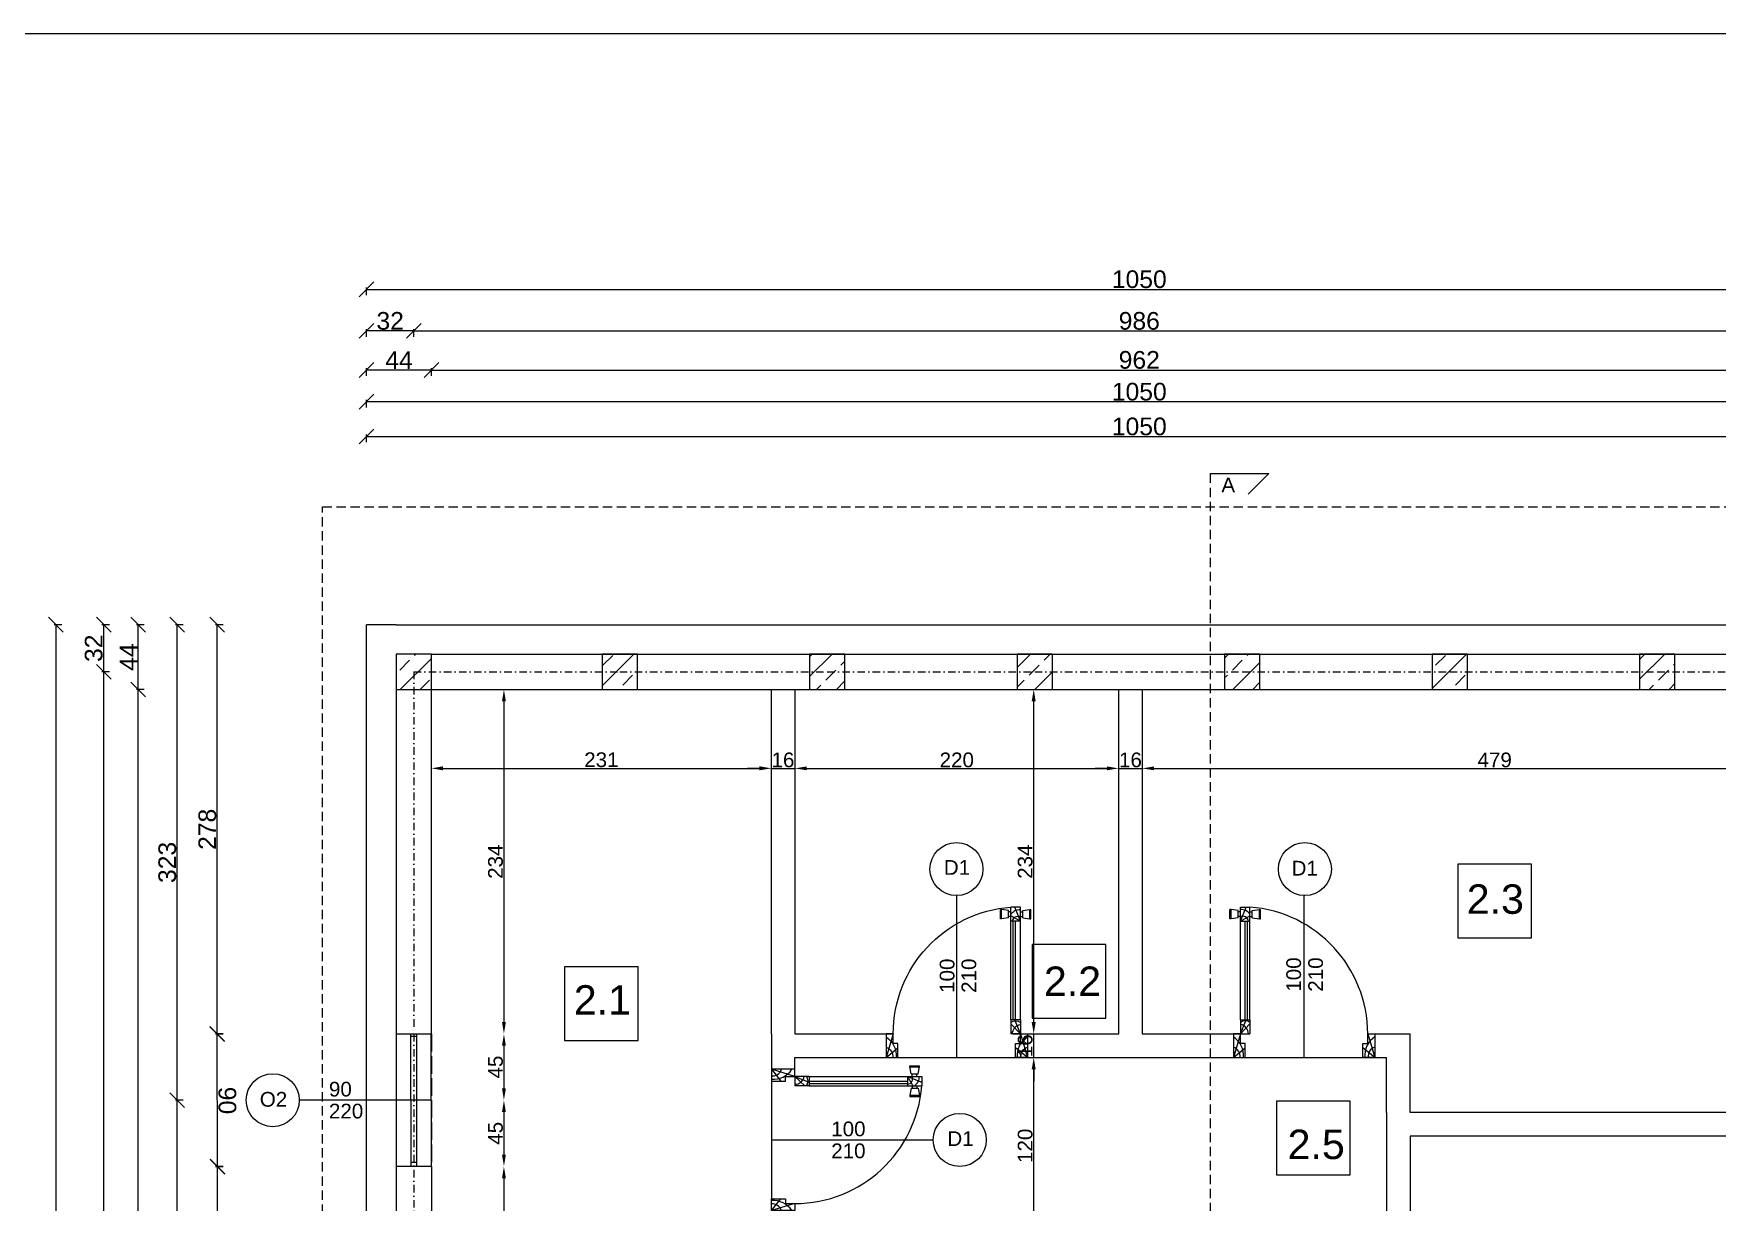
# Model space of a CAD drawing. Header units: millimetres. Extents: x -608 to 2171, y -318 to 1426.
# Drawn here: x 4 to 1148, y 632 to 1426 of the extents above; entities that cross this region are included whole.
import ezdxf

# ---------------------------------------------------------------- set-up
doc = ezdxf.new("R2010")
doc.units = ezdxf.units.MM
for name, pattern in [('ACAD_ISO02W100', [15, 12, -3]), ('DASHED2', [9.525, 6.35, -3.175]), ('KRESKAKROPKAX2', [50.8, 25.4, -12.7, 0, -12.7])]:
    doc.linetypes.add(name, pattern=pattern)
for name, color, linetype in [('Izolacja', 7, 'Continuous'), ('Przekrój', 7, 'Continuous'), ('Tabelka', 7, 'Continuous')]:
    doc.layers.add(name, color=color, linetype=linetype)
for name, color, linetype, lineweight in [('osie', 7, 'KRESKAKROPKAX2', 13), ('sciany', 7, 'Continuous', 18), ('stolarka', 255, 'Continuous', 13), ('Wewnetrzne', 7, 'Continuous', 13), ('wymiary', 201, 'Continuous', 13)]:
    doc.layers.add(name, color=color, linetype=linetype, lineweight=lineweight)
doc.styles.get("Standard").update_dxf_attribs({"font": 'arial.ttf'})
doc.dimstyles.new('ISO-25', dxfattribs={"dimtxt": 10, "dimasz": 8, "dimexe": 1.25, "dimexo": 0.625, "dimtad": 1, "dimdec": 0, "dimtxsty": 'Standard', "dimcen": 2.5, "dimadec": 0, "dimazin": 0, "dimtfac": 1, "dimtdec": 0, "dimtmove": 0, "dimatfit": 3, "dimfxl": 1, "dimarcsym": 0})
doc.dimstyles.new('wymiarowanie', dxfattribs={"dimtxt": 12, "dimasz": 10, "dimexe": 1.25, "dimexo": 0.625, "dimtad": 1, "dimdec": 0, "dimtxsty": 'Standard', "dimblk": 'OBLIQUE', "dimblk1": 'ARCHTICK', "dimblk2": 'OBLIQUE', "dimcen": 2.5, "dimadec": 0, "dimazin": 0, "dimtfac": 1, "dimtdec": 0, "dimtmove": 0, "dimatfit": 3, "dimldrblk": 'OBLIQUE', "dimfxl": 4, "dimfxlon": 1, "dimarcsym": 0})

# ---------------------------------------------------------------- blocks, each defined once
blk = doc.blocks.new('D-01-600')
for p, q in [((-15, 588.5), (-15, 628.5)), ((-10, 628.5), (-15, 628.5)), ((-10, 588.5), (-15, 588.5)), ((20, 623.5), (-10, 628.5)), ((-10, 588.5), (-10, 628.5)), ((20, 593.5), (-10, 588.5)), ((20, 593.5), (20, 623.5)), ((30, 618.5), (20, 618.5)), ((30, 598.5), (20, 598.5)), ((30, 638.5), (70, 638.5)), ((30, 578.5), (30, 638.5)), ((30, 578.5), (54.1, 638.5)), ((30, 578.5), (70, 601)), ((30, 160), (30, 578.5)), ((30, 578.5), (70, 578.5)), ((50, 160), (50, 578.5)), ((60, 160), (60, 578.5)), ((70, 578.5), (70, 638.5)), ((70, 618.5), (80, 618.5)), ((70, 598.5), (80, 598.5)), ((70, 160), (70, 578.5)), ((80, 623.5), (110, 628.5)), ((80, 593.5), (80, 623.5)), ((80, 593.5), (110, 588.5)), ((110, 588.5), (110, 628.5)), ((110, 628.5), (115, 628.5)), ((110, 588.5), (115, 588.5)), ((115, 588.5), (115, 628.5)), ((30, 160), (70, 160)), ((30, 160), (30, 100)), ((30, 100), (54.1, 160)), ((70, 160), (70, 100)), ((30, 100), (0, 0)), ((30, 100), (70, 142.5)), ((30, 100), (70, 100)), ((570, 100), (600, 0)), ((0, 0), (50, 40.7)), ((600, 0), (550, 40.7))]:
    blk.add_line(p, q)
for points in [[(30, 60), (30, 100), (0, 100), (0, 0), (50, 0), (50, 60)], [(570, 60), (570, 100), (600, 100), (600, 0), (550, 0), (550, 60)]]:
    blk.add_lwpolyline(points, close=True)
for centre, radius, start, end in [((34.1, 585.9), 42, 31.3101, 95.62688), ((39.4, 576), 24.2, 6.04182, 112.89369), ((30, 100), 540, 0, 85.75198), ((50, 121.4), 34.3, 54.32716, 125.75666), ((-53.7, 7.7), 96.3, 355.39216, 56.0902), ((24.1, 100.8), 39.4, 358.8582, 81.3705), ((653.7, 7.7), 96.3, 123.9098, 184.60784), ((-12.7, 4.4), 41, 353.86117, 71.95721), ((612.7, 4.4), 41, 108.04279, 186.13883)]:
    blk.add_arc(centre, radius, start, end)
blk = doc.blocks.new('_Oblique')
at = {"color": 0, "linetype": 'ByBlock', "lineweight": -2}
blk.add_line((-0.5, -0.5), (0.5, 0.5), dxfattribs=at)
blk = doc.blocks.new('*D12')
at = {"layer": 'Defpoints', "color": 0, "transparency": 16777216}
for p in [(230.1, 1024.4), (19, 180.4), (230.1, 180.4)]:
    blk.add_point(p, dxfattribs=at)
at = {"layer": 'wymiary', "color": 0, "lineweight": -2, "transparency": 16777216}
for p, q in [((23, 1024.4), (17.7, 1024.4)), ((19, 1024.4), (19, 180.4)), ((23, 180.4), (17.7, 180.4))]:
    blk.add_line(p, q, dxfattribs=at)
at = {"layer": 'wymiary', "color": 0, "lineweight": -2, "transparency": 16777216, "xscale": 10, "yscale": 10, "zscale": 10}
for p, rotation in [((19, 1024.4), 90), ((19, 180.4), 270)]:
    blk.add_blockref('_Oblique', p, dxfattribs=dict(at, rotation=rotation))
at = {"layer": 'wymiary', "color": 0, "lineweight": 13, "transparency": 16777216, "insert": (12.2, 602.4), "char_height": 12, "attachment_point": 5, "rotation": 90}
blk.add_mtext('844', dxfattribs=at)
blk = doc.blocks.new('_ArchTick')
at = {"color": 0, "linetype": 'ByBlock', "const_width": 0.15}
blk.add_lwpolyline([(-0.5, -0.5), (0.5, 0.5)], dxfattribs=at)
blk = doc.blocks.new('*D14')
at = {"layer": 'Defpoints', "color": 0, "transparency": 16777216}
for p in [(51.5, 992.4), (262.1, 992.4), (262.1, 212.4)]:
    blk.add_point(p, dxfattribs=at)
at = {"layer": 'wymiary', "color": 0, "lineweight": -2, "transparency": 16777216}
for p, q in [((55.5, 992.4), (50.2, 992.4)), ((51.5, 212.4), (51.5, 992.4)), ((55.5, 212.4), (50.2, 212.4))]:
    blk.add_line(p, q, dxfattribs=at)
at = {"layer": 'wymiary', "color": 0, "lineweight": -2, "transparency": 16777216, "xscale": 10, "yscale": 10, "zscale": 10}
for p, rotation in [((51.5, 992.4), 90), ((51.5, 212.4), 270)]:
    blk.add_blockref('_Oblique', p, dxfattribs=dict(at, rotation=rotation))
at = {"layer": 'wymiary', "color": 0, "lineweight": 13, "transparency": 16777216, "insert": (44.7, 602.4), "char_height": 12, "attachment_point": 5, "rotation": 90}
blk.add_mtext('780', dxfattribs=at)
blk = doc.blocks.new('*D15')
at = {"layer": 'Defpoints', "color": 0, "transparency": 16777216}
for p in [(51.5, 1024.4), (262.1, 1024.4), (262.1, 992.4)]:
    blk.add_point(p, dxfattribs=at)
at = {"layer": 'wymiary', "color": 0, "lineweight": -2, "transparency": 16777216}
for p, q in [((55.5, 1024.4), (50.2, 1024.4)), ((51.5, 992.4), (51.5, 1024.4)), ((55.5, 992.4), (50.2, 992.4))]:
    blk.add_line(p, q, dxfattribs=at)
at = {"layer": 'wymiary', "color": 0, "lineweight": -2, "transparency": 16777216, "xscale": 10, "yscale": 10, "zscale": 10}
for p, rotation in [((51.5, 1024.4), 90), ((51.5, 992.4), 270)]:
    blk.add_blockref('_Oblique', p, dxfattribs=dict(at, rotation=rotation))
at = {"layer": 'wymiary', "color": 0, "lineweight": 13, "transparency": 16777216, "insert": (44.7, 1008.4), "char_height": 12, "attachment_point": 5, "rotation": 90}
blk.add_mtext('32', dxfattribs=at)
blk = doc.blocks.new('*D17')
at = {"layer": 'Defpoints', "color": 0, "transparency": 16777216}
for p in [(74.9, 980.4), (274.1, 980.4), (274.1, 224.4)]:
    blk.add_point(p, dxfattribs=at)
at = {"layer": 'wymiary', "color": 0, "lineweight": -2, "transparency": 16777216}
for p, q in [((78.9, 980.4), (73.7, 980.4)), ((74.9, 224.4), (74.9, 980.4)), ((78.9, 224.4), (73.7, 224.4))]:
    blk.add_line(p, q, dxfattribs=at)
at = {"layer": 'wymiary', "color": 0, "lineweight": -2, "transparency": 16777216, "xscale": 10, "yscale": 10, "zscale": 10}
for p, rotation in [((74.9, 980.4), 90), ((74.9, 224.4), 270)]:
    blk.add_blockref('_Oblique', p, dxfattribs=dict(at, rotation=rotation))
at = {"layer": 'wymiary', "color": 0, "lineweight": 13, "transparency": 16777216, "insert": (68.1, 602.4), "char_height": 12, "attachment_point": 5, "rotation": 90}
blk.add_mtext('756', dxfattribs=at)
blk = doc.blocks.new('*D18')
at = {"layer": 'Defpoints', "color": 0, "transparency": 16777216}
for p in [(74.9, 1024.4), (274.1, 1024.4), (274.1, 980.4)]:
    blk.add_point(p, dxfattribs=at)
at = {"layer": 'wymiary', "color": 0, "lineweight": -2, "transparency": 16777216}
for p, q in [((78.9, 1024.4), (73.7, 1024.4)), ((74.9, 980.4), (74.9, 1024.4)), ((78.9, 980.4), (73.7, 980.4))]:
    blk.add_line(p, q, dxfattribs=at)
at = {"layer": 'wymiary', "color": 0, "lineweight": -2, "transparency": 16777216, "xscale": 10, "yscale": 10, "zscale": 10}
for p, rotation in [((74.9, 1024.4), 90), ((74.9, 980.4), 270)]:
    blk.add_blockref('_Oblique', p, dxfattribs=dict(at, rotation=rotation))
at = {"layer": 'wymiary', "color": 0, "lineweight": 13, "transparency": 16777216, "insert": (68.3, 1002.4), "char_height": 12, "attachment_point": 5, "rotation": 90}
blk.add_mtext('44', dxfattribs=at)
blk = doc.blocks.new('*D20')
at = {"layer": 'Defpoints', "color": 0, "transparency": 16777216}
for p in [(101.4, 701.4), (274, 701.4), (274, 421.4)]:
    blk.add_point(p, dxfattribs=at)
at = {"layer": 'wymiary', "color": 0, "lineweight": -2, "transparency": 16777216}
for p, q in [((105.4, 701.4), (100.2, 701.4)), ((101.4, 421.4), (101.4, 701.4)), ((105.4, 421.4), (100.2, 421.4))]:
    blk.add_line(p, q, dxfattribs=at)
at = {"layer": 'wymiary', "color": 0, "lineweight": -2, "transparency": 16777216, "xscale": 10, "yscale": 10, "zscale": 10}
for p, rotation in [((101.4, 701.4), 90), ((101.4, 421.4), 270)]:
    blk.add_blockref('_Oblique', p, dxfattribs=dict(at, rotation=rotation))
at = {"layer": 'wymiary', "color": 0, "lineweight": 13, "transparency": 16777216, "insert": (94.7, 561.4), "char_height": 12, "attachment_point": 5, "rotation": 90}
blk.add_mtext('280', dxfattribs=at)
blk = doc.blocks.new('*D21')
at = {"layer": 'Defpoints', "color": 0, "transparency": 16777216}
for p in [(101.4, 1024.4), (274, 1024.4), (274, 701.4)]:
    blk.add_point(p, dxfattribs=at)
at = {"layer": 'wymiary', "color": 0, "lineweight": -2, "transparency": 16777216}
for p, q in [((105.4, 1024.4), (100.2, 1024.4)), ((101.4, 701.4), (101.4, 1024.4)), ((105.4, 701.4), (100.2, 701.4))]:
    blk.add_line(p, q, dxfattribs=at)
at = {"layer": 'wymiary', "color": 0, "lineweight": -2, "transparency": 16777216, "xscale": 10, "yscale": 10, "zscale": 10}
for p, rotation in [((101.4, 1024.4), 90), ((101.4, 701.4), 270)]:
    blk.add_blockref('_Oblique', p, dxfattribs=dict(at, rotation=rotation))
at = {"layer": 'wymiary', "color": 0, "lineweight": 13, "transparency": 16777216, "insert": (94.7, 862.9), "char_height": 12, "attachment_point": 5, "rotation": 90}
blk.add_mtext('323', dxfattribs=at)
blk = doc.blocks.new('*D24')
at = {"layer": 'Defpoints', "color": 0, "transparency": 16777216}
for p in [(128.7, 656.4), (274.1, 656.4), (274.1, 501.4)]:
    blk.add_point(p, dxfattribs=at)
at = {"layer": 'wymiary', "color": 0, "lineweight": -2, "transparency": 16777216}
for p, q in [((132.7, 656.4), (127.5, 656.4)), ((128.7, 501.4), (128.7, 656.4)), ((132.7, 501.4), (127.5, 501.4))]:
    blk.add_line(p, q, dxfattribs=at)
at = {"layer": 'wymiary', "color": 0, "lineweight": -2, "transparency": 16777216, "xscale": 10, "yscale": 10, "zscale": 10}
for p, rotation in [((128.7, 656.4), 90), ((128.7, 501.4), 270)]:
    blk.add_blockref('_Oblique', p, dxfattribs=dict(at, rotation=rotation))
at = {"layer": 'wymiary', "color": 0, "lineweight": 13, "transparency": 16777216, "insert": (122, 578.9), "char_height": 12, "attachment_point": 5, "rotation": 90}
blk.add_mtext('155', dxfattribs=at)
blk = doc.blocks.new('*D25')
at = {"layer": 'Defpoints', "color": 0, "transparency": 16777216}
for p in [(128.6, 746.2), (274, 746.4), (274.1, 656.4)]:
    blk.add_point(p, dxfattribs=at)
at = {"layer": 'wymiary', "color": 0, "lineweight": -2, "transparency": 16777216}
for p, q in [((132.6, 746.2), (127.4, 746.2)), ((128.7, 656.2), (128.6, 746.2)), ((132.7, 656.2), (127.5, 656.2))]:
    blk.add_line(p, q, dxfattribs=at)
at = {"layer": 'wymiary', "color": 0, "lineweight": -2, "transparency": 16777216, "xscale": 10, "yscale": 10, "zscale": 10}
for p, rotation in [((128.6, 746.2), 90.07435450193408), ((128.7, 656.2), 270.0743545019341)]:
    blk.add_blockref('_Oblique', p, dxfattribs=dict(at, rotation=rotation))
at = {"layer": 'wymiary', "color": 0, "lineweight": 13, "transparency": 16777216, "insert": (135.4, 701.2), "char_height": 12, "attachment_point": 5, "rotation": 270.0744}
blk.add_mtext('90', dxfattribs=at)
blk = doc.blocks.new('*D26')
at = {"layer": 'Defpoints', "color": 0, "transparency": 16777216}
for p in [(128.6, 1024.4), (274, 1024.4), (274, 746.4)]:
    blk.add_point(p, dxfattribs=at)
at = {"layer": 'wymiary', "color": 0, "lineweight": -2, "transparency": 16777216}
for p, q in [((132.6, 1024.4), (127.4, 1024.4)), ((128.6, 746.4), (128.6, 1024.4)), ((132.6, 746.4), (127.4, 746.4))]:
    blk.add_line(p, q, dxfattribs=at)
at = {"layer": 'wymiary', "color": 0, "lineweight": -2, "transparency": 16777216, "xscale": 10, "yscale": 10, "zscale": 10}
for p, rotation in [((128.6, 1024.4), 90), ((128.6, 746.4), 270)]:
    blk.add_blockref('_Oblique', p, dxfattribs=dict(at, rotation=rotation))
at = {"layer": 'wymiary', "color": 0, "lineweight": 13, "transparency": 16777216, "insert": (121.9, 885.4), "char_height": 12, "attachment_point": 5, "rotation": 90}
blk.add_mtext('278', dxfattribs=at)
blk = doc.blocks.new('*D58')
at = {"layer": 'Defpoints', "color": 0, "transparency": 16777216}
for p in [(1280.1, 1252.2), (230.1, 1024.4), (1280.1, 1024.4)]:
    blk.add_point(p, dxfattribs=at)
at = {"layer": 'wymiary', "color": 0, "lineweight": -2, "transparency": 16777216}
for p, q in [((230.1, 1248.2), (230.1, 1253.5)), ((230.1, 1252.2), (1280.1, 1252.2)), ((1280.1, 1248.2), (1280.1, 1253.5))]:
    blk.add_line(p, q, dxfattribs=at)
at = {"layer": 'wymiary', "color": 0, "lineweight": -2, "transparency": 16777216, "xscale": 10, "yscale": 10, "zscale": 10, "rotation": 180}
blk.add_blockref('_Oblique', (230.1, 1252.2), dxfattribs=at)
at = {"layer": 'wymiary', "color": 0, "lineweight": -2, "transparency": 16777216, "xscale": 10, "yscale": 10, "zscale": 10}
blk.add_blockref('_Oblique', (1280.1, 1252.2), dxfattribs=at)
at = {"layer": 'wymiary', "color": 0, "lineweight": 13, "transparency": 16777216, "insert": (755.1, 1259), "char_height": 12, "attachment_point": 5}
blk.add_mtext('1050', dxfattribs=at)
blk = doc.blocks.new('*D59')
at = {"layer": 'Defpoints', "color": 0, "transparency": 16777216}
for p in [(230.1, 1224), (230.1, 992.4), (262.1, 992.4)]:
    blk.add_point(p, dxfattribs=at)
at = {"layer": 'wymiary', "color": 0, "lineweight": -2, "transparency": 16777216}
for p, q in [((230.1, 1220), (230.1, 1225.2)), ((262.1, 1220), (262.1, 1225.2)), ((262.1, 1224), (230.1, 1224))]:
    blk.add_line(p, q, dxfattribs=at)
at = {"layer": 'wymiary', "color": 0, "lineweight": -2, "transparency": 16777216, "xscale": 10, "yscale": 10, "zscale": 10, "rotation": 180}
blk.add_blockref('_Oblique', (230.1, 1224), dxfattribs=at)
at = {"layer": 'wymiary', "color": 0, "lineweight": -2, "transparency": 16777216, "xscale": 10, "yscale": 10, "zscale": 10}
blk.add_blockref('_Oblique', (262.1, 1224), dxfattribs=at)
at = {"layer": 'wymiary', "color": 0, "lineweight": 13, "transparency": 16777216, "insert": (246.1, 1230.7), "char_height": 12, "attachment_point": 5}
blk.add_mtext('32', dxfattribs=at)
blk = doc.blocks.new('*D60')
at = {"layer": 'Defpoints', "color": 0, "transparency": 16777216}
for p in [(1248.1, 1224), (262.1, 992.4), (1248.1, 992.4)]:
    blk.add_point(p, dxfattribs=at)
at = {"layer": 'wymiary', "color": 0, "lineweight": -2, "transparency": 16777216}
for p, q in [((262.1, 1220), (262.1, 1225.2)), ((1248.1, 1220), (1248.1, 1225.2)), ((262.1, 1224), (1248.1, 1224))]:
    blk.add_line(p, q, dxfattribs=at)
at = {"layer": 'wymiary', "color": 0, "lineweight": -2, "transparency": 16777216, "xscale": 10, "yscale": 10, "zscale": 10, "rotation": 180}
blk.add_blockref('_Oblique', (262.1, 1224), dxfattribs=at)
at = {"layer": 'wymiary', "color": 0, "lineweight": -2, "transparency": 16777216, "xscale": 10, "yscale": 10, "zscale": 10}
blk.add_blockref('_Oblique', (1248.1, 1224), dxfattribs=at)
at = {"layer": 'wymiary', "color": 0, "lineweight": 13, "transparency": 16777216, "insert": (755.1, 1230.7), "char_height": 12, "attachment_point": 5}
blk.add_mtext('986', dxfattribs=at)
blk = doc.blocks.new('*D62')
at = {"layer": 'Defpoints', "color": 0, "transparency": 16777216}
for p in [(230.1, 1197.4), (230.1, 980.4), (274.1, 980.4)]:
    blk.add_point(p, dxfattribs=at)
at = {"layer": 'wymiary', "color": 0, "lineweight": -2, "transparency": 16777216}
for p, q in [((230.1, 1193.4), (230.1, 1198.7)), ((274.1, 1197.4), (230.1, 1197.4)), ((274.1, 1193.4), (274.1, 1198.7))]:
    blk.add_line(p, q, dxfattribs=at)
at = {"layer": 'wymiary', "color": 0, "lineweight": -2, "transparency": 16777216, "xscale": 10, "yscale": 10, "zscale": 10, "rotation": 180}
blk.add_blockref('_Oblique', (230.1, 1197.4), dxfattribs=at)
at = {"layer": 'wymiary', "color": 0, "lineweight": -2, "transparency": 16777216, "xscale": 10, "yscale": 10, "zscale": 10}
blk.add_blockref('_Oblique', (274.1, 1197.4), dxfattribs=at)
at = {"layer": 'wymiary', "color": 0, "lineweight": 13, "transparency": 16777216, "insert": (252.1, 1204.1), "char_height": 12, "attachment_point": 5}
blk.add_mtext('44', dxfattribs=at)
blk = doc.blocks.new('*D63')
at = {"layer": 'Defpoints', "color": 0, "transparency": 16777216}
for p in [(1236.1, 1197.4), (274.1, 980.4), (1236.1, 980.4)]:
    blk.add_point(p, dxfattribs=at)
at = {"layer": 'wymiary', "color": 0, "lineweight": -2, "transparency": 16777216}
for p, q in [((274.1, 1193.4), (274.1, 1198.7)), ((274.1, 1197.4), (1236.1, 1197.4)), ((1236.1, 1193.4), (1236.1, 1198.7))]:
    blk.add_line(p, q, dxfattribs=at)
at = {"layer": 'wymiary', "color": 0, "lineweight": -2, "transparency": 16777216, "xscale": 10, "yscale": 10, "zscale": 10, "rotation": 180}
blk.add_blockref('_Oblique', (274.1, 1197.4), dxfattribs=at)
at = {"layer": 'wymiary', "color": 0, "lineweight": -2, "transparency": 16777216, "xscale": 10, "yscale": 10, "zscale": 10}
blk.add_blockref('_Oblique', (1236.1, 1197.4), dxfattribs=at)
at = {"layer": 'wymiary', "color": 0, "lineweight": 13, "transparency": 16777216, "insert": (755.1, 1204.2), "char_height": 12, "attachment_point": 5}
blk.add_mtext('962', dxfattribs=at)
blk = doc.blocks.new('*D65')
at = {"layer": 'Defpoints', "color": 0, "transparency": 16777216}
for p in [(1280.1, 1175.9), (230.1, 1024.4), (1280.1, 1024.4)]:
    blk.add_point(p, dxfattribs=at)
at = {"layer": 'wymiary', "color": 0, "lineweight": -2, "transparency": 16777216}
for p, q in [((230.1, 1171.9), (230.1, 1177.1)), ((230.1, 1175.9), (1280.1, 1175.9)), ((1280.1, 1171.9), (1280.1, 1177.1))]:
    blk.add_line(p, q, dxfattribs=at)
at = {"layer": 'wymiary', "color": 0, "lineweight": -2, "transparency": 16777216, "xscale": 10, "yscale": 10, "zscale": 10, "rotation": 180}
blk.add_blockref('_Oblique', (230.1, 1175.9), dxfattribs=at)
at = {"layer": 'wymiary', "color": 0, "lineweight": -2, "transparency": 16777216, "xscale": 10, "yscale": 10, "zscale": 10}
blk.add_blockref('_Oblique', (1280.1, 1175.9), dxfattribs=at)
at = {"layer": 'wymiary', "color": 0, "lineweight": 13, "transparency": 16777216, "insert": (755.1, 1182.6), "char_height": 12, "attachment_point": 5}
blk.add_mtext('1050', dxfattribs=at)
blk = doc.blocks.new('*D66')
at = {"layer": 'Defpoints', "color": 0, "transparency": 16777216}
for p in [(1280.1, 1152.3), (230.1, 1024.4), (1280.1, 1024.4)]:
    blk.add_point(p, dxfattribs=at)
at = {"layer": 'wymiary', "color": 0, "lineweight": -2, "transparency": 16777216}
for p, q in [((230.1, 1148.3), (230.1, 1153.5)), ((230.1, 1152.3), (1280.1, 1152.3)), ((1280.1, 1148.3), (1280.1, 1153.5))]:
    blk.add_line(p, q, dxfattribs=at)
at = {"layer": 'wymiary', "color": 0, "lineweight": -2, "transparency": 16777216, "xscale": 10, "yscale": 10, "zscale": 10, "rotation": 180}
blk.add_blockref('_Oblique', (230.1, 1152.3), dxfattribs=at)
at = {"layer": 'wymiary', "color": 0, "lineweight": -2, "transparency": 16777216, "xscale": 10, "yscale": 10, "zscale": 10}
blk.add_blockref('_Oblique', (1280.1, 1152.3), dxfattribs=at)
at = {"layer": 'wymiary', "color": 0, "lineweight": 13, "transparency": 16777216, "insert": (755.1, 1159), "char_height": 12, "attachment_point": 5}
blk.add_mtext('1050', dxfattribs=at)
blk = doc.blocks.new('*D67')
at = {"layer": 'Defpoints', "color": 0, "transparency": 16777216}
for p in [(274.1, 980.4), (505.1, 980.4), (505.1, 926.8)]:
    blk.add_point(p, dxfattribs=at)
at = {"layer": 'wymiary', "color": 0, "lineweight": -2, "transparency": 16777216}
blk.add_line((282.1, 926.8), (497.1, 926.8), dxfattribs=at)
at = {"layer": 'wymiary', "color": 0, "transparency": 16777216}
for points in [[(282.1, 928.2), (282.1, 925.5), (274.1, 926.8)], [(497.1, 928.2), (497.1, 925.5), (505.1, 926.8)]]:
    blk.add_solid(points, dxfattribs=at)
at = {"layer": 'wymiary', "color": 0, "lineweight": 13, "transparency": 16777216, "insert": (389.6, 932.6), "char_height": 10, "attachment_point": 5}
blk.add_mtext('231', dxfattribs=at)
blk = doc.blocks.new('*D68')
at = {"layer": 'Defpoints', "color": 0, "transparency": 16777216}
for p in [(504.9, 926.8), (521.1, 926.8), (521.1, 925.6)]:
    blk.add_point(p, dxfattribs=at)
at = {"layer": 'wymiary', "color": 0, "lineweight": -2, "transparency": 16777216}
for p, q in [((496.9, 926.8), (488.9, 926.8)), ((504.9, 926.8), (521.1, 926.8)), ((529.1, 926.8), (537.1, 926.8))]:
    blk.add_line(p, q, dxfattribs=at)
at = {"layer": 'wymiary', "color": 0, "transparency": 16777216}
for points in [[(496.9, 928.1), (496.9, 925.5), (504.9, 926.8)], [(529.1, 928.1), (529.1, 925.5), (521.1, 926.8)]]:
    blk.add_solid(points, dxfattribs=at)
at = {"layer": 'wymiary', "color": 0, "lineweight": 13, "transparency": 16777216, "insert": (513, 932.5), "char_height": 10, "attachment_point": 5}
blk.add_mtext('16', dxfattribs=at)
blk = doc.blocks.new('*D69')
at = {"layer": 'Defpoints', "color": 0, "transparency": 16777216}
for p in [(521.1, 926.8), (741.1, 926.8), (741.1, 926.8)]:
    blk.add_point(p, dxfattribs=at)
at = {"layer": 'wymiary', "color": 0, "lineweight": -2, "transparency": 16777216}
blk.add_line((529.1, 926.8), (733.1, 926.8), dxfattribs=at)
at = {"layer": 'wymiary', "color": 0, "transparency": 16777216}
for points in [[(529.1, 928.1), (529.1, 925.5), (521.1, 926.8)], [(733.1, 928.1), (733.1, 925.5), (741.1, 926.8)]]:
    blk.add_solid(points, dxfattribs=at)
at = {"layer": 'wymiary', "color": 0, "lineweight": 13, "transparency": 16777216, "insert": (631.1, 932.5), "char_height": 10, "attachment_point": 5}
blk.add_mtext('220', dxfattribs=at)
blk = doc.blocks.new('*D70')
at = {"layer": 'Defpoints', "color": 0, "transparency": 16777216}
for p in [(741.1, 926.8), (757.1, 926.8), (757.1, 926.8)]:
    blk.add_point(p, dxfattribs=at)
at = {"layer": 'wymiary', "color": 0, "lineweight": -2, "transparency": 16777216}
for p, q in [((733.1, 926.8), (725.1, 926.8)), ((741.1, 926.8), (757.1, 926.8)), ((765.1, 926.8), (773.1, 926.8))]:
    blk.add_line(p, q, dxfattribs=at)
at = {"layer": 'wymiary', "color": 0, "transparency": 16777216}
for points in [[(733.1, 928.1), (733.1, 925.5), (741.1, 926.8)], [(765.1, 928.1), (765.1, 925.5), (757.1, 926.8)]]:
    blk.add_solid(points, dxfattribs=at)
at = {"layer": 'wymiary', "color": 0, "lineweight": 13, "transparency": 16777216, "insert": (749.1, 932.5), "char_height": 10, "attachment_point": 5}
blk.add_mtext('16', dxfattribs=at)
blk = doc.blocks.new('*D71')
at = {"layer": 'Defpoints', "color": 0, "transparency": 16777216}
for p in [(757.1, 926.8), (1236.1, 926.8), (1236.1, 926.8)]:
    blk.add_point(p, dxfattribs=at)
at = {"layer": 'wymiary', "color": 0, "lineweight": -2, "transparency": 16777216}
blk.add_line((765.1, 926.8), (1228.1, 926.8), dxfattribs=at)
at = {"layer": 'wymiary', "color": 0, "transparency": 16777216}
for points in [[(765.1, 928.1), (765.1, 925.5), (757.1, 926.8)], [(1228.1, 928.1), (1228.1, 925.5), (1236.1, 926.8)]]:
    blk.add_solid(points, dxfattribs=at)
at = {"layer": 'wymiary', "color": 0, "lineweight": 13, "transparency": 16777216, "insert": (996.6, 932.5), "char_height": 10, "attachment_point": 5}
blk.add_mtext('479', dxfattribs=at)
blk = doc.blocks.new('*D72')
at = {"layer": 'Defpoints', "color": 0, "transparency": 16777216}
for p in [(274.1, 980.4), (274.1, 746.4), (323.4, 746.4)]:
    blk.add_point(p, dxfattribs=at)
at = {"layer": 'wymiary', "color": 0, "lineweight": -2, "transparency": 16777216}
blk.add_line((323.4, 972.4), (323.4, 754.4), dxfattribs=at)
at = {"layer": 'wymiary', "color": 0, "transparency": 16777216}
for points in [[(322.1, 972.4), (324.7, 972.4), (323.4, 980.4)], [(322.1, 754.4), (324.7, 754.4), (323.4, 746.4)]]:
    blk.add_solid(points, dxfattribs=at)
at = {"layer": 'wymiary', "color": 0, "lineweight": 13, "transparency": 16777216, "insert": (317.7, 863.4), "char_height": 10, "attachment_point": 5, "rotation": 90}
blk.add_mtext('234', dxfattribs=at)
blk = doc.blocks.new('*D73')
at = {"layer": 'Defpoints', "color": 0, "transparency": 16777216}
for p in [(274, 746.4), (274, 701.4), (323.4, 701.4)]:
    blk.add_point(p, dxfattribs=at)
at = {"layer": 'wymiary', "color": 0, "lineweight": -2, "transparency": 16777216}
blk.add_line((323.4, 738.4), (323.4, 709.4), dxfattribs=at)
at = {"layer": 'wymiary', "color": 0, "transparency": 16777216}
for points in [[(322.1, 738.4), (324.7, 738.4), (323.4, 746.4)], [(322.1, 709.4), (324.7, 709.4), (323.4, 701.4)]]:
    blk.add_solid(points, dxfattribs=at)
at = {"layer": 'wymiary', "color": 0, "lineweight": 13, "transparency": 16777216, "insert": (317.7, 723.9), "char_height": 10, "attachment_point": 5, "rotation": 90}
blk.add_mtext('45', dxfattribs=at)
blk = doc.blocks.new('*D74')
at = {"layer": 'Defpoints', "color": 0, "transparency": 16777216}
for p in [(274, 701.4), (274, 656.4), (323.4, 656.4)]:
    blk.add_point(p, dxfattribs=at)
at = {"layer": 'wymiary', "color": 0, "lineweight": -2, "transparency": 16777216}
blk.add_line((323.4, 693.4), (323.4, 664.4), dxfattribs=at)
at = {"layer": 'wymiary', "color": 0, "transparency": 16777216}
for points in [[(322.1, 693.4), (324.7, 693.4), (323.4, 701.4)], [(322.1, 664.4), (324.7, 664.4), (323.4, 656.4)]]:
    blk.add_solid(points, dxfattribs=at)
at = {"layer": 'wymiary', "color": 0, "lineweight": 13, "transparency": 16777216, "insert": (317.7, 678.9), "char_height": 10, "attachment_point": 5, "rotation": 90}
blk.add_mtext('45', dxfattribs=at)
blk = doc.blocks.new('*D75')
at = {"layer": 'Defpoints', "color": 0, "transparency": 16777216}
for p in [(323.4, 656.4), (323.4, 553.4), (323.4, 553.4)]:
    blk.add_point(p, dxfattribs=at)
at = {"layer": 'wymiary', "color": 0, "lineweight": -2, "transparency": 16777216}
blk.add_line((323.4, 648.4), (323.4, 561.4), dxfattribs=at)
at = {"layer": 'wymiary', "color": 0, "transparency": 16777216}
for points in [[(322.1, 648.4), (324.7, 648.4), (323.4, 656.4)], [(322.1, 561.4), (324.7, 561.4), (323.4, 553.4)]]:
    blk.add_solid(points, dxfattribs=at)
at = {"layer": 'wymiary', "color": 0, "lineweight": 13, "transparency": 16777216, "insert": (317.7, 604.9), "char_height": 10, "attachment_point": 5, "rotation": 90}
blk.add_mtext('103', dxfattribs=at)
blk = doc.blocks.new('*D98')
at = {"layer": 'Defpoints', "color": 0, "transparency": 16777216}
for p in [(683.4, 730.4), (683.4, 730.4), (683.4, 610.4)]:
    blk.add_point(p, dxfattribs=at)
at = {"layer": 'wymiary', "color": 0, "lineweight": -2, "transparency": 16777216}
blk.add_line((683.4, 618.4), (683.4, 722.4), dxfattribs=at)
at = {"layer": 'wymiary', "color": 0, "transparency": 16777216}
for points in [[(682, 722.4), (684.7, 722.4), (683.4, 730.4)], [(682, 618.4), (684.7, 618.4), (683.4, 610.4)]]:
    blk.add_solid(points, dxfattribs=at)
at = {"layer": 'wymiary', "color": 0, "lineweight": 13, "transparency": 16777216, "insert": (677.6, 670.4), "char_height": 10, "attachment_point": 5, "rotation": 90}
blk.add_mtext('120', dxfattribs=at)
blk = doc.blocks.new('*D99')
at = {"layer": 'Defpoints', "color": 0, "transparency": 16777216}
for p in [(683.4, 746.4), (683.4, 746.4), (683.4, 730.4)]:
    blk.add_point(p, dxfattribs=at)
at = {"layer": 'wymiary', "color": 0, "lineweight": -2, "transparency": 16777216}
for p, q in [((683.4, 754.4), (683.4, 762.4)), ((683.4, 730.4), (683.4, 746.4)), ((683.4, 722.4), (683.4, 714.4))]:
    blk.add_line(p, q, dxfattribs=at)
at = {"layer": 'wymiary', "color": 0, "transparency": 16777216}
for points in [[(682, 754.4), (684.7, 754.4), (683.4, 746.4)], [(682, 722.4), (684.7, 722.4), (683.4, 730.4)]]:
    blk.add_solid(points, dxfattribs=at)
at = {"layer": 'wymiary', "color": 0, "transparency": 16777216, "insert": (677.6, 738.4), "char_height": 10, "attachment_point": 5, "rotation": 90}
blk.add_mtext('16', dxfattribs=at)
blk = doc.blocks.new('*D100')
at = {"layer": 'Defpoints', "color": 0, "transparency": 16777216}
for p in [(683.4, 980.4), (683.4, 980.4), (683.4, 746.4)]:
    blk.add_point(p, dxfattribs=at)
at = {"layer": 'wymiary', "color": 0, "lineweight": -2, "transparency": 16777216}
blk.add_line((683.4, 754.4), (683.4, 972.4), dxfattribs=at)
at = {"layer": 'wymiary', "color": 0, "transparency": 16777216}
for points in [[(682, 972.4), (684.7, 972.4), (683.4, 980.4)], [(682, 754.4), (684.7, 754.4), (683.4, 746.4)]]:
    blk.add_solid(points, dxfattribs=at)
at = {"layer": 'wymiary', "color": 0, "lineweight": 13, "transparency": 16777216, "insert": (677.6, 863.4), "char_height": 10, "attachment_point": 5, "rotation": 90}
blk.add_mtext('234', dxfattribs=at)

msp = doc.modelspace()

# ---------------------------------------------------------------- hatches: boundary and pattern name
at = {"layer": 'sciany', "lineweight": 18}
h = msp.add_hatch(dxfattribs=at)
h.set_pattern_fill('ANSI33', color=256, scale=3)
h.paths.add_polyline_path([(274.1, 617.4), (250.1, 617.4), (250.1, 593.4), (274.1, 593.4)])
h.paths.add_polyline_path([(274.1, 992.4), (262.1, 992.4), (262.1, 980.4), (274.1, 980.4)], flags=17)
h.paths.add_polyline_path([(274.1, 1004.4), (250.1, 1004.4), (250.1, 980.4), (262.1, 980.4), (262.1, 992.4), (274.1, 992.4)])
h.paths.add_polyline_path([(1260.1, 1004.4), (1236.1, 1004.4), (1236.1, 992.4), (1248.1, 992.4), (1248.1, 980.4), (1260.1, 980.4)])
h.paths.add_polyline_path([(1248.1, 992.4), (1236.1, 992.4), (1236.1, 980.4), (1248.1, 980.4)], flags=17)
h.paths.add_polyline_path([(1249.1, 617.4), (1237.1, 617.4), (1237.1, 593.4), (1249.1, 593.4), (1249.1, 605.4)])
h.paths.add_polyline_path([(1260.5, 617.4), (1249.1, 617.4), (1249.1, 605.4), (1249.1, 593.4), (1260.6, 593.4)])
h = msp.add_hatch(dxfattribs=at)
h.set_pattern_fill('ANSI33', color=256, scale=3)
h.paths.add_polyline_path([(414.1, 992.4), (402.1, 992.4), (390.1, 992.4), (390.1, 980.4), (414.1, 980.4)])
h.paths.add_polyline_path([(414.1, 1004.4), (390.1, 1004.4), (390.1, 992.4), (402.1, 992.4), (414.1, 992.4)])
h.paths.add_polyline_path([(555.1, 1004.4), (531.1, 1004.4), (531.1, 992.4), (543.1, 992.4), (555.1, 992.4)])
h.paths.add_polyline_path([(555.1, 992.4), (543.1, 992.4), (531.1, 992.4), (531.1, 980.4), (555.1, 980.4)])
h.paths.add_polyline_path([(696.1, 992.4), (684.1, 992.4), (672.1, 992.4), (672.1, 980.4), (696.1, 980.4)])
h.paths.add_polyline_path([(696.1, 1004.4), (672.1, 1004.4), (672.1, 992.4), (684.1, 992.4), (696.1, 992.4)])
h.paths.add_polyline_path([(837.1, 1004.4), (813.1, 1004.4), (813.1, 992.4), (825.1, 992.4), (837.1, 992.4)])
h.paths.add_polyline_path([(837.1, 992.4), (825.1, 992.4), (813.1, 992.4), (813.1, 980.4), (837.1, 980.4)])
h.paths.add_polyline_path([(978.1, 1004.4), (954.1, 1004.4), (954.1, 992.4), (966.1, 992.4), (978.1, 992.4)])
h.paths.add_polyline_path([(978.1, 992.4), (966.1, 992.4), (954.1, 992.4), (954.1, 980.4), (978.1, 980.4)])
h.paths.add_polyline_path([(1119.1, 1004.4), (1095.1, 1004.4), (1095.1, 992.4), (1107.1, 992.4), (1119.1, 992.4)])
h.paths.add_polyline_path([(1119.1, 992.4), (1107.1, 992.4), (1095.1, 992.4), (1095.1, 980.4), (1119.1, 980.4)])

# ---------------------------------------------------------------- linework, layer by layer
at = {"layer": 'Izolacja', "lineweight": 13}
for p, q in [((230.1, 200.4), (230.1, 1024.4)), ((250.1, 1024.4), (230.1, 1024.4)), ((250.1, 1024.4), (1280.1, 1024.4))]:
    msp.add_line(p, q, dxfattribs=at)
at = {"layer": 'osie', "linetype": 'KRESKAKROPKAX2', "lineweight": 13, "ltscale": 0.2}
for p, q in [((262.1, 992.4), (403.1, 992.4)), ((262.1, 992.4), (262.1, 746.4)), ((402.1, 992.4), (543.1, 992.4)), ((543.1, 992.4), (684.1, 992.4)), ((684.1, 992.4), (825.1, 992.4)), ((825.1, 992.4), (966.1, 992.4)), ((966.1, 992.4), (1107.1, 992.4)), ((1107.1, 992.4), (1248.1, 992.4)), ((262.1, 746.4), (262.1, 605.4))]:
    msp.add_line(p, q, dxfattribs=at)
at = {"layer": 'Przekrój', "linetype": 'DASHED2', "lineweight": 13}
msp.add_line((803.2, 1127), (803.2, 77), dxfattribs=at)
at = {"layer": 'Przekrój', "lineweight": 13}
for p, q in [((803.2, 1127), (843.2, 1127)), ((843.2, 1127), (829, 1113))]:
    msp.add_line(p, q, dxfattribs=at)
at = {"layer": 'sciany', "lineweight": 25}
for p, q in [((250.1, 980.4), (250.1, 746.4)), ((274.1, 746.4), (274.1, 980.4)), ((250.1, 746.4), (274.1, 746.4)), ((250.1, 656.4), (250.1, 501.4)), ((274.1, 656.4), (250.1, 656.4)), ((274.1, 656.4), (274.1, 501.4))]:
    msp.add_line(p, q, dxfattribs=at)
at = {"layer": 'sciany', "linetype": 'ACAD_ISO02W100', "lineweight": 13}
for p, q in [((250.1, 746.4), (250.1, 656.4)), ((274.1, 746.4), (274.1, 656.4))]:
    msp.add_line(p, q, dxfattribs=at)
at = {"layer": 'sciany', "lineweight": 25}
for points in [[(250.1, 1004.4), (250.1, 980.4), (274.1, 980.4), (274.1, 1004.4)], [(390.1, 1004.4), (390.1, 980.4), (414.1, 980.4), (414.1, 1004.4)], [(531.1, 1004.4), (531.1, 980.4), (555.1, 980.4), (555.1, 1004.4)], [(672.1, 1004.4), (672.1, 980.4), (696.1, 980.4), (696.1, 1004.4)], [(813.1, 1004.4), (813.1, 980.4), (837.1, 980.4), (837.1, 1004.4)], [(954.1, 1004.4), (954.1, 980.4), (978.1, 980.4), (978.1, 1004.4)], [(1095.1, 1004.4), (1095.1, 980.4), (1119.1, 980.4), (1119.1, 1004.4)]]:
    msp.add_lwpolyline(points, close=True, dxfattribs=at)
for points in [[(274.1, 1004.4), (1236.1, 1004.4)], [(274.1, 980.4), (1236.1, 980.4)]]:
    msp.add_lwpolyline(points, dxfattribs=at)
at = {"layer": 'stolarka', "lineweight": 13}
for p, q in [((741.1, 980.4), (757.1, 980.4)), ((250.1, 746.4), (250.1, 656.4)), ((260, 746.4), (260.1, 656.4)), ((260, 744.9), (264.1, 744.9)), ((264.1, 746.4), (264.1, 656.4)), ((274.1, 656.4), (274, 746.4)), ((505.1, 746.4), (505.1, 722.4)), ((260.1, 659.4), (264.1, 659.4))]:
    msp.add_line(p, q, dxfattribs=at)
at = {"layer": 'Tabelka', "lineweight": 13}
msp.add_lwpolyline([(2171.3, 1425.9), (2171.3, -318.4), (-607, -318.4), (-607, 1425.9)], close=True, dxfattribs=at)
at = {"layer": 'Wewnetrzne', "linetype": 'DASHED2', "lineweight": 13}
for p, q in [((200.1, 1104.4), (1325.1, 1104.4)), ((200.1, 100.4), (200.1, 1104.4))]:
    msp.add_line(p, q, dxfattribs=at)
at = {"layer": 'Wewnetrzne', "lineweight": 13}
for p, q in [((505.1, 746.4), (505.1, 980.4)), ((521.1, 980.4), (521.1, 746.4)), ((741.1, 746.4), (741.1, 980.4)), ((757.1, 980.4), (757.1, 746.4)), ((521.1, 746.4), (587.9, 746.4)), ((668.9, 746.4), (741.1, 746.4)), ((757.1, 746.4), (830.3, 746.4)), ((910.3, 746.4), (939.1, 746.4)), ((939.1, 693), (939.1, 746.4)), ((521.1, 722.4), (521.1, 730.4)), ((521.1, 730.4), (591.1, 730.4)), ((521.1, 730.4), (521.1, 730.4)), ((589.8, 730.4), (672.3, 730.4)), ((671.1, 730.4), (757.1, 730.4)), ((757.1, 730.4), (827.1, 730.4)), ((827.1, 730.4), (907.1, 730.4)), ((907.1, 730.4), (923.1, 730.4)), ((923.1, 693), (923.1, 730.4)), ((505.1, 714.4), (505.1, 634.4)), ((923.1, 693), (923.1, 597.4)), ((1236.2, 693), (939.1, 693)), ((1236.2, 677), (939.1, 677)), ((939.1, 677), (939.1, 597.4))]:
    msp.add_line(p, q, dxfattribs=at)
for points in [[(971.6, 811.7), (1021.6, 811.7), (1021.6, 861.7), (971.6, 861.7)], [(682.4, 757.2), (732.4, 757.2), (732.4, 807.2), (682.4, 807.2)], [(364.6, 741.9), (414.6, 741.9), (414.6, 791.9), (364.6, 791.9)], [(848.4, 650.8), (898.4, 650.8), (898.4, 700.8), (848.4, 700.8)]]:
    msp.add_lwpolyline(points, close=True, dxfattribs=at)
at = {"layer": 'wymiary', "lineweight": 13}
for p, q in [((631.1, 730.4), (631.1, 840.4)), ((867.1, 730.4), (867.1, 840.4)), ((274, 701.4), (184, 701.4)), ((505.1, 674.4), (615.1, 674.4))]:
    msp.add_line(p, q, dxfattribs=at)
for centre in [(630.9, 858.4), (867.6, 858.4), (166.3, 701.4), (633.1, 674.4)]:
    msp.add_circle(centre, 18, dxfattribs=at)

# ---------------------------------------------------------------- block references
at = {"layer": 'Wewnetrzne', "lineweight": 0, "yscale": 0.16, "zscale": 0.16}
for p, xscale in [((679.1, 730.4), -0.16), ((819.1, 730.4), 0.16)]:
    msp.add_blockref('D-01-600', p, dxfattribs=dict(at, xscale=xscale))
at = {"layer": 'Wewnetrzne', "lineweight": 0, "xscale": 0.16, "yscale": 0.16, "zscale": 0.16, "rotation": 270}
msp.add_blockref('D-01-600', (505.1, 722.4), dxfattribs=at)

# ---------------------------------------------------------------- texts
at = {"layer": 'Przekrój', "lineweight": 13}
msp.add_text('A', height=10, dxfattribs=at).set_placement((810.9, 1114.3))
at = {"layer": 'Wewnetrzne', "linetype": 'DASHED2', "lineweight": 13}
for s, p in [('2.3', (977.6, 828)), ('2.2', (690.3, 772.2)), ('2.1', (370.9, 759.5)), ('2.5', (855.9, 661.4))]:
    msp.add_text(s, height=20, dxfattribs=at).set_placement(p)
at = {"layer": 'wymiary', "lineweight": 13}
for s, p in [('D1', (622.3, 854.5)), ('D1', (858.6, 854)), ('90', (204.5, 703.9)), ('O2', (157.5, 697)), ('220', (204.5, 689)), ('100', (545.8, 676.9)), ('D1', (624.7, 670.3)), ('210', (545.8, 662))]:
    msp.add_text(s, height=10, dxfattribs=at).set_placement(p)
for s, p in [('100', (629.5, 774.3)), ('210', (644.3, 774.3)), ('100', (865, 775.1)), ('210', (879.9, 775.1))]:
    msp.add_text(s, height=10, rotation=90, dxfattribs=at).set_placement(p)

# ---------------------------------------------------------------- dimensions: what is measured, and where the dimension line sits
for base, p1, p2, picture, middle in [((1280.1, 1252.2), (230.1, 1024.4), (1280.1, 1024.4), '*D58', (755.1, 1259)), ((230.1, 1224), (262.1, 992.4), (230.1, 992.4), '*D59', (246.1, 1230.7)), ((1248.1, 1224), (262.1, 992.4), (1248.1, 992.4), '*D60', (755.1, 1230.7)), ((230.1, 1197.4), (274.1, 980.4), (230.1, 980.4), '*D62', (252.1, 1204.1)), ((1236.1, 1197.4), (274.1, 980.4), (1236.1, 980.4), '*D63', (755.1, 1204.2)), ((1280.1, 1175.9), (230.1, 1024.4), (1280.1, 1024.4), '*D65', (755.1, 1182.6)), ((1280.1, 1152.3), (230.1, 1024.4), (1280.1, 1024.4), '*D66', (755.1, 1159))]:
    dim = msp.add_linear_dim(base=base, p1=p1, p2=p2, dimstyle='wymiarowanie', dxfattribs=at)
    dim.commit()
    dim.dimension.update_dxf_attribs({"geometry": picture, "text_midpoint": middle})
for base, p1, p2, picture, middle in [((19, 180.4), (230.1, 1024.4), (230.1, 180.4), '*D12', (12.2, 602.4)), ((51.5, 1024.4), (262.1, 992.4), (262.1, 1024.4), '*D15', (44.7, 1008.4)), ((74.9, 1024.4), (274.1, 980.4), (274.1, 1024.4), '*D18', (68.3, 1002.4)), ((101.4, 1024.4), (274, 701.4), (274, 1024.4), '*D21', (94.7, 862.9)), ((128.6, 1024.4), (274, 746.4), (274, 1024.4), '*D26', (121.9, 885.4)), ((51.5, 992.4), (262.1, 212.4), (262.1, 992.4), '*D14', (44.7, 602.4)), ((74.9, 980.4), (274.1, 224.4), (274.1, 980.4), '*D17', (68.1, 602.4)), ((101.4, 701.4), (274, 421.4), (274, 701.4), '*D20', (94.7, 561.4)), ((128.7, 656.4), (274.1, 501.4), (274.1, 656.4), '*D24', (122, 578.9))]:
    dim = msp.add_linear_dim(base=base, p1=p1, p2=p2, angle=90, dimstyle='wymiarowanie', dxfattribs=at)
    dim.commit()
    dim.dimension.update_dxf_attribs({"geometry": picture, "text_midpoint": middle})
for p1, p2, distance, picture, middle in [((274.1, 980.4), (505.1, 980.4), -53.6, '*D67', (389.6, 932.6)), ((521.1, 926.8), (741.1, 926.8), 0, '*D69', (631.1, 932.5)), ((683.4, 610.4), (683.4, 730.4), 0, '*D98', (677.6, 670.4)), ((323.4, 656.4), (323.4, 553.4), 0, '*D75', (317.7, 604.9))]:
    dim = msp.add_aligned_dim(p1=p1, p2=p2, distance=distance, dimstyle='ISO-25', override={"dimse1": 1, "dimse2": 1}, dxfattribs=at)
    dim.commit()
    dim.dimension.update_dxf_attribs({"geometry": picture, "text_midpoint": middle})
for base, p1, p2, picture, middle in [((323.4, 746.4), (274.1, 980.4), (274.1, 746.4), '*D72', (317.7, 863.4)), ((683.4, 980.4), (683.4, 746.4), (683.4, 980.4), '*D100', (677.6, 863.4)), ((323.4, 701.4), (274, 746.4), (274, 701.4), '*D73', (317.7, 723.9)), ((323.4, 656.4), (274, 701.4), (274, 656.4), '*D74', (317.7, 678.9))]:
    dim = msp.add_linear_dim(base=base, p1=p1, p2=p2, angle=90, dimstyle='ISO-25', override={"dimse1": 1, "dimse2": 1}, dxfattribs=at)
    dim.commit()
    dim.dimension.update_dxf_attribs({"geometry": picture, "text_midpoint": middle})
for base, p1, p2, picture, middle in [((521.1, 926.8), (504.9, 926.8), (521.1, 925.6), '*D68', (513, 932.5)), ((757.1, 926.8), (741.1, 926.8), (757.1, 926.8), '*D70', (749.1, 932.5)), ((1236.1, 926.8), (757.1, 926.8), (1236.1, 926.8), '*D71', (996.6, 932.5))]:
    dim = msp.add_linear_dim(base=base, p1=p1, p2=p2, dimstyle='ISO-25', override={"dimse1": 1, "dimse2": 1}, dxfattribs=at)
    dim.commit()
    dim.dimension.update_dxf_attribs({"geometry": picture, "text_midpoint": middle})
at = {"layer": 'wymiary'}
dim = msp.add_linear_dim(base=(683.4, 746.4), p1=(683.4, 730.4), p2=(683.4, 746.4), angle=90, dimstyle='ISO-25', override={"dimse1": 1, "dimse2": 1}, dxfattribs=at)
dim.commit()
dim.dimension.update_dxf_attribs({"geometry": '*D99', "text_midpoint": (677.6, 738.4)})
at = {"layer": 'wymiary', "lineweight": 13}
dim = msp.add_aligned_dim(p1=(274.1, 656.4), p2=(274, 746.4), distance=145.4, dimstyle='wymiarowanie', dxfattribs=at)
dim.commit()
dim.dimension.update_dxf_attribs({"geometry": '*D25', "text_midpoint": (135.4, 701.2)})

doc.saveas('drawing.dxf')
